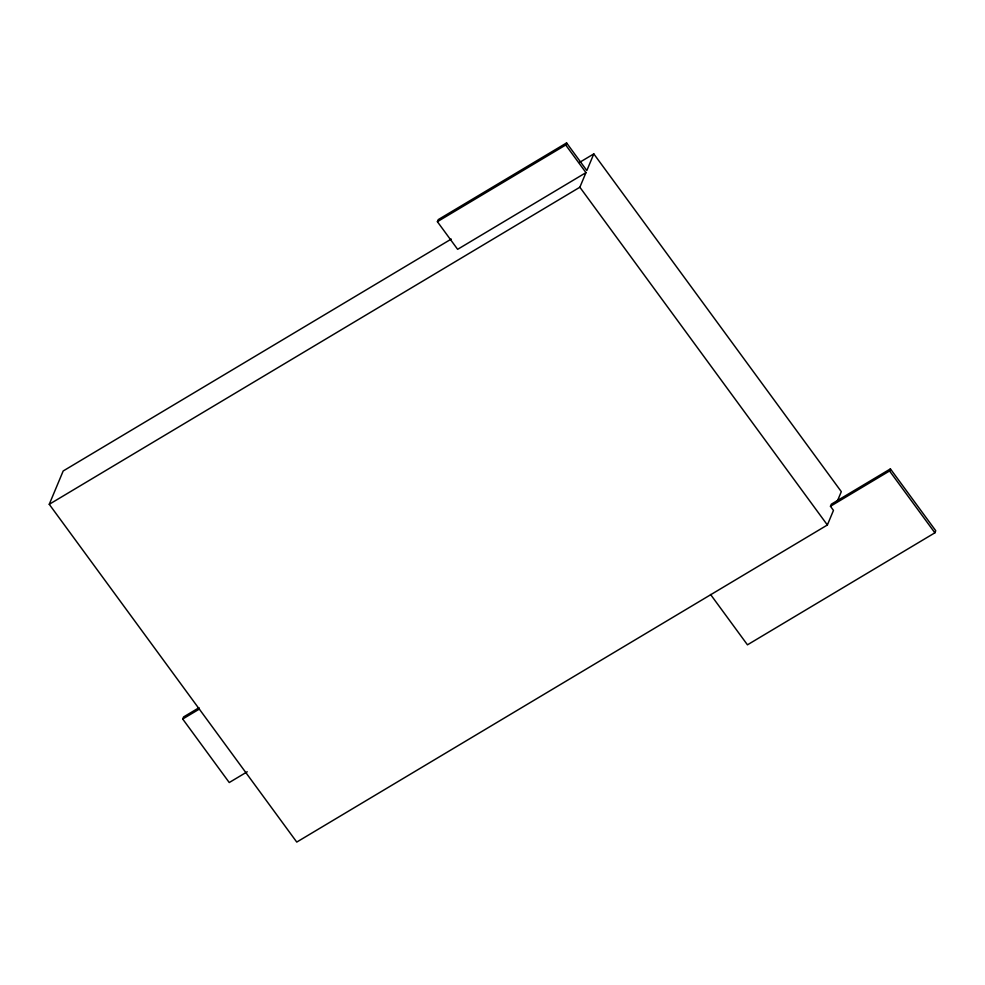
<?xml version="1.0" encoding="UTF-8"?>
<svg xmlns="http://www.w3.org/2000/svg" width="985" height="985" viewBox="0 0 985 985"><rect width="100%" height="100%" fill="white"/><g stroke="black" fill="none" stroke-linecap="round" stroke-linejoin="round"><path stroke-width="1.48" d="M710.542 594.46L747.455 644.83L934.876 532.823L935.75 530.743L890.415 468.885L831.315 504.197L830.453 506.278L833.47 510.402L827.375 524.993L296.756 842.076L49.25 504.308L63.188 470.978L451.253 239.072M247.247 771.784L229.246 782.533L182.705 719.025L183.579 716.945L199.007 707.722M566.584 142.923L565.71 145.004L585.964 172.634L457.631 249.328L437.389 221.687L438.263 219.606L566.584 142.923L586.838 170.553L593.807 153.894L841.313 491.663L837.25 501.377M49.25 504.308L579.857 187.224L585.964 172.634M830.453 506.278L889.553 470.965L890.415 468.885M437.389 221.687L565.71 145.004M579.291 162.562L593.807 153.894M182.705 719.025L199.413 709.04M889.553 470.965L934.876 532.823M579.857 187.224L827.375 524.993"/></g></svg>
